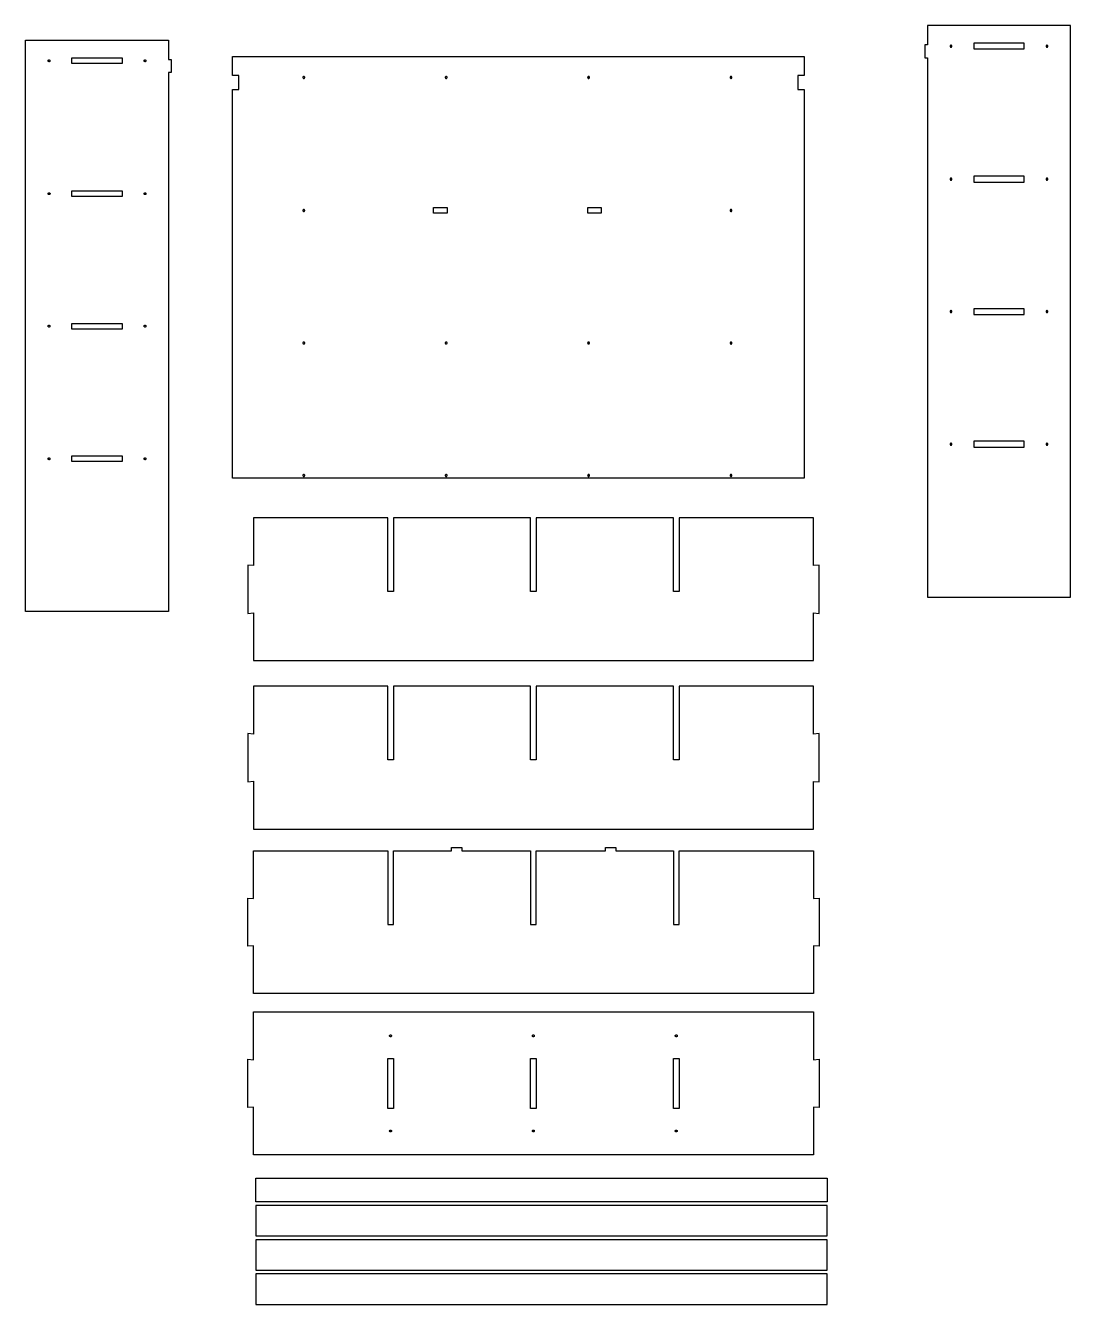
# Model space of a CAD drawing. Extents: x -164 to 4027, y 2114 to 6651.
# Drawn here: x 843 to 3073, y 2114 to 4844 of the extents above; entities that cross this region are included whole.
import ezdxf

# ---------------------------------------------------------------- set-up
doc = ezdxf.new("R2010")
doc.units = 0
doc.layers.add('Default Layer', color=1, linetype='CONTINUOUS')

msp = doc.modelspace()

# ---------------------------------------------------------------- linework, layer by layer
at = {"layer": 'Default Layer'}
for points in [[(2768.3, 4774.8), (2768.3, 3623.8), (3073.3, 3623.8), (3073.3, 4843.8), (2768.3, 4843.8), (2768.3, 4802.8), (2762.3, 4802.8), (2762.3, 4774.8), (2768.3, 4774.8)], [(1147.5, 4743.7), (1147.5, 3592.7), (842.5, 3592.7), (842.5, 4812.7), (1147.5, 4812.7), (1147.5, 4771.7), (1153.5, 4771.7), (1153.5, 4743.7), (1147.5, 4743.7)], [(2974.4, 4793.8), (2974.4, 4806.1), (2867.4, 4806.1), (2867.4, 4793.8), (2974.4, 4793.8)], [(2504.5, 4707.3), (2504.5, 3877.4), (1284.5, 3877.4), (1284.5, 4707.4), (1297.5, 4707.4), (1297.5, 4737.4), (1284.5, 4737.4), (1284.5, 4777.4), (2504.5, 4777.4), (2504.5, 4737.3), (2491.6, 4737.3), (2491.6, 4707.3), (2504.5, 4707.3)], [(2820.3, 4799.7), (2820.3, 4799.9), (2820.2, 4800.1), (2820.2, 4800.3), (2820.1, 4800.5), (2820, 4800.7), (2819.9, 4800.8), (2819.8, 4801), (2819.7, 4801.1), (2819.5, 4801.2), (2819.4, 4801.4), (2819.2, 4801.5), (2819.1, 4801.5), (2818.9, 4801.6), (2818.7, 4801.7), (2818.5, 4801.7), (2818.3, 4801.7), (2818.1, 4801.7), (2817.9, 4801.7), (2817.7, 4801.6), (2817.5, 4801.5), (2817.3, 4801.5), (2817.2, 4801.4), (2817, 4801.2), (2816.9, 4801.1), (2816.7, 4801), (2816.6, 4800.8), (2816.5, 4800.7), (2816.4, 4800.5), (2816.4, 4800.3), (2816.3, 4800.1), (2816.3, 4799.9), (2816.3, 4799.7), (2816.3, 4799.5), (2816.3, 4799.3), (2816.4, 4799.1), (2816.4, 4798.9), (2816.5, 4798.8), (2816.6, 4798.6), (2816.7, 4798.4), (2816.9, 4798.3), (2817, 4798.2), (2817.2, 4798), (2817.3, 4797.9), (2817.5, 4797.9), (2817.7, 4797.8), (2817.9, 4797.7), (2818.1, 4797.7), (2818.3, 4797.7), (2818.5, 4797.7), (2818.7, 4797.7), (2818.9, 4797.8), (2819.1, 4797.9), (2819.2, 4797.9), (2819.4, 4798), (2819.5, 4798.2), (2819.7, 4798.3), (2819.8, 4798.4), (2819.9, 4798.6), (2820, 4798.8), (2820.1, 4798.9), (2820.2, 4799.1), (2820.2, 4799.3), (2820.3, 4799.5), (2820.3, 4799.7)], [(3025.2, 4799.7), (3025.1, 4799.9), (3025.1, 4800.1), (3025.1, 4800.3), (3025, 4800.5), (3024.9, 4800.7), (3024.8, 4800.8), (3024.7, 4801), (3024.6, 4801.1), (3024.4, 4801.2), (3024.3, 4801.4), (3024.1, 4801.5), (3023.9, 4801.5), (3023.8, 4801.6), (3023.6, 4801.7), (3023.4, 4801.7), (3023.2, 4801.7), (3023, 4801.7), (3022.8, 4801.7), (3022.6, 4801.6), (3022.4, 4801.5), (3022.2, 4801.5), (3022, 4801.4), (3021.9, 4801.2), (3021.7, 4801.1), (3021.6, 4801), (3021.5, 4800.8), (3021.4, 4800.7), (3021.3, 4800.5), (3021.2, 4800.3), (3021.2, 4800.1), (3021.2, 4799.9), (3021.2, 4799.7), (3021.2, 4799.5), (3021.2, 4799.3), (3021.2, 4799.1), (3021.3, 4798.9), (3021.4, 4798.8), (3021.5, 4798.6), (3021.6, 4798.4), (3021.7, 4798.3), (3021.9, 4798.2), (3022, 4798), (3022.2, 4797.9), (3022.4, 4797.9), (3022.6, 4797.8), (3022.8, 4797.7), (3023, 4797.7), (3023.2, 4797.7), (3023.4, 4797.7), (3023.6, 4797.7), (3023.8, 4797.8), (3023.9, 4797.9), (3024.1, 4797.9), (3024.3, 4798), (3024.4, 4798.2), (3024.6, 4798.3), (3024.7, 4798.4), (3024.8, 4798.6), (3024.9, 4798.8), (3025, 4798.9), (3025.1, 4799.1), (3025.1, 4799.3), (3025.1, 4799.5), (3025.2, 4799.7)], [(890.7, 4768.6), (890.7, 4768.8), (890.7, 4769), (890.8, 4769.2), (890.8, 4769.4), (890.9, 4769.6), (891, 4769.8), (891.1, 4769.9), (891.2, 4770.1), (891.4, 4770.2), (891.5, 4770.3), (891.7, 4770.4), (891.9, 4770.5), (892.1, 4770.6), (892.3, 4770.6), (892.5, 4770.6), (892.7, 4770.6), (892.9, 4770.6), (893.1, 4770.6), (893.3, 4770.6), (893.4, 4770.5), (893.6, 4770.4), (893.8, 4770.3), (893.9, 4770.2), (894.1, 4770.1), (894.2, 4769.9), (894.3, 4769.8), (894.4, 4769.6), (894.5, 4769.4), (894.6, 4769.2), (894.6, 4769), (894.7, 4768.8), (894.7, 4768.6), (894.7, 4768.4), (894.6, 4768.2), (894.6, 4768), (894.5, 4767.9), (894.4, 4767.7), (894.3, 4767.5), (894.2, 4767.4), (894.1, 4767.2), (893.9, 4767.1), (893.8, 4767), (893.6, 4766.9), (893.4, 4766.8), (893.3, 4766.7), (893.1, 4766.7), (892.9, 4766.7), (892.7, 4766.6), (892.5, 4766.7), (892.3, 4766.7), (892.1, 4766.7), (891.9, 4766.8), (891.7, 4766.9), (891.5, 4767), (891.4, 4767.1), (891.2, 4767.2), (891.1, 4767.4), (891, 4767.5), (890.9, 4767.7), (890.8, 4767.9), (890.8, 4768), (890.7, 4768.2), (890.7, 4768.4), (890.7, 4768.6)], [(941.4, 4762.7), (941.4, 4775), (1048.4, 4775), (1048.4, 4762.7), (941.4, 4762.7)], [(1095.5, 4768.6), (1095.6, 4768.8), (1095.6, 4769), (1095.6, 4769.2), (1095.7, 4769.4), (1095.8, 4769.6), (1095.9, 4769.8), (1096, 4769.9), (1096.1, 4770.1), (1096.3, 4770.2), (1096.4, 4770.3), (1096.6, 4770.4), (1096.8, 4770.5), (1097, 4770.6), (1097.1, 4770.6), (1097.3, 4770.6), (1097.5, 4770.6), (1097.8, 4770.6), (1098, 4770.6), (1098.1, 4770.6), (1098.3, 4770.5), (1098.5, 4770.4), (1098.7, 4770.3), (1098.8, 4770.2), (1099, 4770.1), (1099.1, 4769.9), (1099.2, 4769.8), (1099.3, 4769.6), (1099.4, 4769.4), (1099.5, 4769.2), (1099.5, 4769), (1099.5, 4768.8), (1099.5, 4768.6), (1099.5, 4768.4), (1099.5, 4768.2), (1099.5, 4768), (1099.4, 4767.9), (1099.3, 4767.7), (1099.2, 4767.5), (1099.1, 4767.4), (1099, 4767.2), (1098.8, 4767.1), (1098.7, 4767), (1098.5, 4766.9), (1098.3, 4766.8), (1098.1, 4766.7), (1098, 4766.7), (1097.8, 4766.7), (1097.5, 4766.6), (1097.3, 4766.7), (1097.1, 4766.7), (1097, 4766.7), (1096.8, 4766.8), (1096.6, 4766.9), (1096.4, 4767), (1096.3, 4767.1), (1096.1, 4767.2), (1096, 4767.4), (1095.9, 4767.5), (1095.8, 4767.7), (1095.7, 4767.9), (1095.6, 4768), (1095.6, 4768.2), (1095.6, 4768.4), (1095.5, 4768.6)], [(1434.5, 4733.1), (1434.5, 4732.9), (1434.6, 4732.7), (1434.6, 4732.5), (1434.7, 4732.3), (1434.8, 4732.1), (1434.9, 4731.9), (1435, 4731.8), (1435.1, 4731.6), (1435.3, 4731.5), (1435.4, 4731.4), (1435.6, 4731.3), (1435.8, 4731.2), (1435.9, 4731.1), (1436.1, 4731.1), (1436.3, 4731.1), (1436.5, 4731.1), (1436.7, 4731.1), (1436.9, 4731.1), (1437.1, 4731.1), (1437.3, 4731.2), (1437.5, 4731.3), (1437.6, 4731.4), (1437.8, 4731.5), (1437.9, 4731.6), (1438.1, 4731.8), (1438.2, 4731.9), (1438.3, 4732.1), (1438.4, 4732.3), (1438.4, 4732.5), (1438.5, 4732.7), (1438.5, 4732.9), (1438.5, 4733.1), (1438.5, 4733.3), (1438.5, 4733.5), (1438.4, 4733.7), (1438.4, 4733.8), (1438.3, 4734), (1438.2, 4734.2), (1438.1, 4734.3), (1437.9, 4734.5), (1437.8, 4734.6), (1437.6, 4734.7), (1437.5, 4734.8), (1437.3, 4734.9), (1437.1, 4735), (1436.9, 4735), (1436.7, 4735), (1436.5, 4735.1), (1436.3, 4735), (1436.1, 4735), (1435.9, 4735), (1435.8, 4734.9), (1435.6, 4734.8), (1435.4, 4734.7), (1435.3, 4734.6), (1435.1, 4734.5), (1435, 4734.3), (1434.9, 4734.2), (1434.8, 4734), (1434.7, 4733.8), (1434.6, 4733.7), (1434.6, 4733.5), (1434.5, 4733.3), (1434.5, 4733.1)], [(1738.5, 4733.1), (1738.5, 4732.9), (1738.6, 4732.7), (1738.6, 4732.5), (1738.7, 4732.3), (1738.8, 4732.1), (1738.9, 4731.9), (1739, 4731.8), (1739.1, 4731.6), (1739.3, 4731.5), (1739.4, 4731.4), (1739.6, 4731.3), (1739.8, 4731.2), (1739.9, 4731.1), (1740.1, 4731.1), (1740.3, 4731.1), (1740.5, 4731.1), (1740.7, 4731.1), (1740.9, 4731.1), (1741.1, 4731.1), (1741.3, 4731.2), (1741.5, 4731.3), (1741.6, 4731.4), (1741.8, 4731.5), (1741.9, 4731.6), (1742.1, 4731.8), (1742.2, 4731.9), (1742.3, 4732.1), (1742.4, 4732.3), (1742.4, 4732.5), (1742.5, 4732.7), (1742.5, 4732.9), (1742.5, 4733.1), (1742.5, 4733.3), (1742.5, 4733.5), (1742.4, 4733.7), (1742.4, 4733.8), (1742.3, 4734), (1742.2, 4734.2), (1742.1, 4734.3), (1741.9, 4734.5), (1741.8, 4734.6), (1741.6, 4734.7), (1741.5, 4734.8), (1741.3, 4734.9), (1741.1, 4735), (1740.9, 4735), (1740.7, 4735), (1740.5, 4735.1), (1740.3, 4735), (1740.1, 4735), (1739.9, 4735), (1739.8, 4734.9), (1739.6, 4734.8), (1739.4, 4734.7), (1739.3, 4734.6), (1739.1, 4734.5), (1739, 4734.3), (1738.9, 4734.2), (1738.8, 4734), (1738.7, 4733.8), (1738.6, 4733.7), (1738.6, 4733.5), (1738.5, 4733.3), (1738.5, 4733.1)], [(2042.5, 4733.1), (2042.5, 4732.9), (2042.6, 4732.7), (2042.6, 4732.5), (2042.7, 4732.3), (2042.8, 4732.1), (2042.9, 4731.9), (2043, 4731.8), (2043.1, 4731.6), (2043.3, 4731.5), (2043.4, 4731.4), (2043.6, 4731.3), (2043.8, 4731.2), (2043.9, 4731.1), (2044.1, 4731.1), (2044.3, 4731.1), (2044.5, 4731.1), (2044.7, 4731.1), (2044.9, 4731.1), (2045.1, 4731.1), (2045.3, 4731.2), (2045.5, 4731.3), (2045.6, 4731.4), (2045.8, 4731.5), (2045.9, 4731.6), (2046.1, 4731.8), (2046.2, 4731.9), (2046.3, 4732.1), (2046.4, 4732.3), (2046.4, 4732.5), (2046.5, 4732.7), (2046.5, 4732.9), (2046.5, 4733.1), (2046.5, 4733.3), (2046.5, 4733.5), (2046.4, 4733.7), (2046.4, 4733.8), (2046.3, 4734), (2046.2, 4734.2), (2046.1, 4734.3), (2045.9, 4734.5), (2045.8, 4734.6), (2045.6, 4734.7), (2045.5, 4734.8), (2045.3, 4734.9), (2045.1, 4735), (2044.9, 4735), (2044.7, 4735), (2044.5, 4735.1), (2044.3, 4735), (2044.1, 4735), (2043.9, 4735), (2043.8, 4734.9), (2043.6, 4734.8), (2043.4, 4734.7), (2043.3, 4734.6), (2043.1, 4734.5), (2043, 4734.3), (2042.9, 4734.2), (2042.8, 4734), (2042.7, 4733.8), (2042.6, 4733.7), (2042.6, 4733.5), (2042.5, 4733.3), (2042.5, 4733.1)], [(2346.7, 4733.1), (2346.8, 4732.9), (2346.8, 4732.7), (2346.8, 4732.5), (2346.9, 4732.3), (2347, 4732.1), (2347.1, 4731.9), (2347.2, 4731.8), (2347.3, 4731.6), (2347.5, 4731.5), (2347.6, 4731.4), (2347.8, 4731.3), (2348, 4731.2), (2348.2, 4731.1), (2348.3, 4731.1), (2348.5, 4731.1), (2348.7, 4731.1), (2349, 4731.1), (2349.2, 4731.1), (2349.3, 4731.1), (2349.5, 4731.2), (2349.7, 4731.3), (2349.9, 4731.4), (2350, 4731.5), (2350.2, 4731.6), (2350.3, 4731.8), (2350.4, 4731.9), (2350.5, 4732.1), (2350.6, 4732.3), (2350.7, 4732.5), (2350.7, 4732.7), (2350.7, 4732.9), (2350.7, 4733.1), (2350.7, 4733.3), (2350.7, 4733.5), (2350.7, 4733.7), (2350.6, 4733.8), (2350.5, 4734), (2350.4, 4734.2), (2350.3, 4734.3), (2350.2, 4734.5), (2350, 4734.6), (2349.9, 4734.7), (2349.7, 4734.8), (2349.5, 4734.9), (2349.3, 4735), (2349.2, 4735), (2349, 4735), (2348.7, 4735.1), (2348.5, 4735), (2348.3, 4735), (2348.2, 4735), (2348, 4734.9), (2347.8, 4734.8), (2347.6, 4734.7), (2347.5, 4734.6), (2347.3, 4734.5), (2347.2, 4734.3), (2347.1, 4734.2), (2347, 4734), (2346.9, 4733.8), (2346.8, 4733.7), (2346.8, 4733.5), (2346.8, 4733.3), (2346.7, 4733.1)], [(2820.3, 4515.9), (2820.3, 4516.1), (2820.2, 4516.3), (2820.2, 4516.5), (2820.1, 4516.7), (2820, 4516.9), (2819.9, 4517), (2819.8, 4517.2), (2819.7, 4517.3), (2819.5, 4517.5), (2819.4, 4517.6), (2819.2, 4517.7), (2819.1, 4517.8), (2818.9, 4517.8), (2818.7, 4517.9), (2818.5, 4517.9), (2818.3, 4517.9), (2818.1, 4517.9), (2817.9, 4517.9), (2817.7, 4517.8), (2817.5, 4517.8), (2817.3, 4517.7), (2817.2, 4517.6), (2817, 4517.5), (2816.9, 4517.3), (2816.7, 4517.2), (2816.6, 4517), (2816.5, 4516.9), (2816.4, 4516.7), (2816.4, 4516.5), (2816.3, 4516.3), (2816.3, 4516.1), (2816.3, 4515.9), (2816.3, 4515.7), (2816.3, 4515.5), (2816.4, 4515.3), (2816.4, 4515.1), (2816.5, 4515), (2816.6, 4514.8), (2816.7, 4514.6), (2816.9, 4514.5), (2817, 4514.4), (2817.2, 4514.3), (2817.3, 4514.2), (2817.5, 4514.1), (2817.7, 4514), (2817.9, 4514), (2818.1, 4513.9), (2818.3, 4513.9), (2818.5, 4513.9), (2818.7, 4514), (2818.9, 4514), (2819.1, 4514.1), (2819.2, 4514.2), (2819.4, 4514.3), (2819.5, 4514.4), (2819.7, 4514.5), (2819.8, 4514.6), (2819.9, 4514.8), (2820, 4515), (2820.1, 4515.1), (2820.2, 4515.3), (2820.2, 4515.5), (2820.3, 4515.7), (2820.3, 4515.9)], [(2974.4, 4509.8), (2974.4, 4522.1), (2867.4, 4522.1), (2867.4, 4509.8), (2974.4, 4509.8)], [(3025.2, 4515.9), (3025.1, 4516.1), (3025.1, 4516.3), (3025.1, 4516.5), (3025, 4516.7), (3024.9, 4516.9), (3024.8, 4517), (3024.7, 4517.2), (3024.6, 4517.3), (3024.4, 4517.5), (3024.3, 4517.6), (3024.1, 4517.7), (3023.9, 4517.8), (3023.8, 4517.8), (3023.6, 4517.9), (3023.4, 4517.9), (3023.2, 4517.9), (3023, 4517.9), (3022.8, 4517.9), (3022.6, 4517.8), (3022.4, 4517.8), (3022.2, 4517.7), (3022, 4517.6), (3021.9, 4517.5), (3021.7, 4517.3), (3021.6, 4517.2), (3021.5, 4517), (3021.4, 4516.9), (3021.3, 4516.7), (3021.2, 4516.5), (3021.2, 4516.3), (3021.2, 4516.1), (3021.2, 4515.9), (3021.2, 4515.7), (3021.2, 4515.5), (3021.2, 4515.3), (3021.3, 4515.1), (3021.4, 4515), (3021.5, 4514.8), (3021.6, 4514.6), (3021.7, 4514.5), (3021.9, 4514.4), (3022, 4514.3), (3022.2, 4514.2), (3022.4, 4514.1), (3022.6, 4514), (3022.8, 4514), (3023, 4513.9), (3023.2, 4513.9), (3023.4, 4513.9), (3023.6, 4514), (3023.8, 4514), (3023.9, 4514.1), (3024.1, 4514.2), (3024.3, 4514.3), (3024.4, 4514.4), (3024.6, 4514.5), (3024.7, 4514.6), (3024.8, 4514.8), (3024.9, 4515), (3025, 4515.1), (3025.1, 4515.3), (3025.1, 4515.5), (3025.1, 4515.7), (3025.2, 4515.9)], [(890.7, 4484.9), (890.7, 4485.1), (890.7, 4485.3), (890.8, 4485.5), (890.8, 4485.6), (890.9, 4485.8), (891, 4486), (891.1, 4486.1), (891.2, 4486.3), (891.4, 4486.4), (891.5, 4486.5), (891.7, 4486.6), (891.9, 4486.7), (892.1, 4486.8), (892.3, 4486.8), (892.5, 4486.9), (892.7, 4486.9), (892.9, 4486.9), (893.1, 4486.8), (893.3, 4486.8), (893.4, 4486.7), (893.6, 4486.6), (893.8, 4486.5), (893.9, 4486.4), (894.1, 4486.3), (894.2, 4486.1), (894.3, 4486), (894.4, 4485.8), (894.5, 4485.6), (894.6, 4485.5), (894.6, 4485.3), (894.7, 4485.1), (894.7, 4484.9), (894.7, 4484.7), (894.6, 4484.5), (894.6, 4484.3), (894.5, 4484.1), (894.4, 4483.9), (894.3, 4483.7), (894.2, 4483.6), (894.1, 4483.4), (893.9, 4483.3), (893.8, 4483.2), (893.6, 4483.1), (893.4, 4483), (893.3, 4483), (893.1, 4482.9), (892.9, 4482.9), (892.7, 4482.9), (892.5, 4482.9), (892.3, 4482.9), (892.1, 4483), (891.9, 4483), (891.7, 4483.1), (891.5, 4483.2), (891.4, 4483.3), (891.2, 4483.4), (891.1, 4483.6), (891, 4483.7), (890.9, 4483.9), (890.8, 4484.1), (890.8, 4484.3), (890.7, 4484.5), (890.7, 4484.7), (890.7, 4484.9)], [(941.4, 4478.7), (941.4, 4491), (1048.4, 4491), (1048.4, 4478.7), (941.4, 4478.7)], [(1095.5, 4484.9), (1095.6, 4485.1), (1095.6, 4485.3), (1095.6, 4485.5), (1095.7, 4485.6), (1095.8, 4485.8), (1095.9, 4486), (1096, 4486.1), (1096.1, 4486.3), (1096.3, 4486.4), (1096.4, 4486.5), (1096.6, 4486.6), (1096.8, 4486.7), (1097, 4486.8), (1097.1, 4486.8), (1097.3, 4486.9), (1097.5, 4486.9), (1097.8, 4486.9), (1098, 4486.8), (1098.1, 4486.8), (1098.3, 4486.7), (1098.5, 4486.6), (1098.7, 4486.5), (1098.8, 4486.4), (1099, 4486.3), (1099.1, 4486.1), (1099.2, 4486), (1099.3, 4485.8), (1099.4, 4485.6), (1099.5, 4485.5), (1099.5, 4485.3), (1099.5, 4485.1), (1099.5, 4484.9), (1099.5, 4484.7), (1099.5, 4484.5), (1099.5, 4484.3), (1099.4, 4484.1), (1099.3, 4483.9), (1099.2, 4483.7), (1099.1, 4483.6), (1099, 4483.4), (1098.8, 4483.3), (1098.7, 4483.2), (1098.5, 4483.1), (1098.3, 4483), (1098.1, 4483), (1098, 4482.9), (1097.8, 4482.9), (1097.5, 4482.9), (1097.3, 4482.9), (1097.1, 4482.9), (1097, 4483), (1096.8, 4483), (1096.6, 4483.1), (1096.4, 4483.2), (1096.3, 4483.3), (1096.1, 4483.4), (1096, 4483.6), (1095.9, 4483.7), (1095.8, 4483.9), (1095.7, 4484.1), (1095.6, 4484.3), (1095.6, 4484.5), (1095.6, 4484.7), (1095.5, 4484.9)], [(1434.5, 4449.1), (1434.5, 4448.9), (1434.6, 4448.7), (1434.6, 4448.5), (1434.7, 4448.3), (1434.8, 4448.1), (1434.9, 4447.9), (1435, 4447.8), (1435.1, 4447.6), (1435.3, 4447.5), (1435.4, 4447.4), (1435.6, 4447.3), (1435.8, 4447.2), (1435.9, 4447.2), (1436.1, 4447.1), (1436.3, 4447.1), (1436.5, 4447.1), (1436.7, 4447.1), (1436.9, 4447.1), (1437.1, 4447.2), (1437.3, 4447.2), (1437.5, 4447.3), (1437.6, 4447.4), (1437.8, 4447.5), (1437.9, 4447.6), (1438.1, 4447.8), (1438.2, 4447.9), (1438.3, 4448.1), (1438.4, 4448.3), (1438.4, 4448.5), (1438.5, 4448.7), (1438.5, 4448.9), (1438.5, 4449.1), (1438.5, 4449.3), (1438.5, 4449.5), (1438.4, 4449.7), (1438.4, 4449.8), (1438.3, 4450), (1438.2, 4450.2), (1438.1, 4450.3), (1437.9, 4450.5), (1437.8, 4450.6), (1437.6, 4450.7), (1437.5, 4450.8), (1437.3, 4450.9), (1437.1, 4451), (1436.9, 4451), (1436.7, 4451.1), (1436.5, 4451.1), (1436.3, 4451.1), (1436.1, 4451), (1435.9, 4451), (1435.8, 4450.9), (1435.6, 4450.8), (1435.4, 4450.7), (1435.3, 4450.6), (1435.1, 4450.5), (1435, 4450.3), (1434.9, 4450.2), (1434.8, 4450), (1434.7, 4449.8), (1434.6, 4449.7), (1434.6, 4449.5), (1434.5, 4449.3), (1434.5, 4449.1)], [(1713.6, 4443.4), (1713.6, 4455.7), (1742.7, 4455.7), (1742.7, 4443.4), (1713.6, 4443.4)], [(2042.6, 4443.4), (2042.6, 4455.7), (2071.6, 4455.7), (2071.6, 4443.4), (2042.6, 4443.4)], [(2346.7, 4449.1), (2346.8, 4448.9), (2346.8, 4448.7), (2346.8, 4448.5), (2346.9, 4448.3), (2347, 4448.1), (2347.1, 4447.9), (2347.2, 4447.8), (2347.3, 4447.6), (2347.5, 4447.5), (2347.6, 4447.4), (2347.8, 4447.3), (2348, 4447.2), (2348.2, 4447.2), (2348.3, 4447.1), (2348.5, 4447.1), (2348.7, 4447.1), (2349, 4447.1), (2349.2, 4447.1), (2349.3, 4447.2), (2349.5, 4447.2), (2349.7, 4447.3), (2349.9, 4447.4), (2350, 4447.5), (2350.2, 4447.6), (2350.3, 4447.8), (2350.4, 4447.9), (2350.5, 4448.1), (2350.6, 4448.3), (2350.7, 4448.5), (2350.7, 4448.7), (2350.7, 4448.9), (2350.7, 4449.1), (2350.7, 4449.3), (2350.7, 4449.5), (2350.7, 4449.7), (2350.6, 4449.8), (2350.5, 4450), (2350.4, 4450.2), (2350.3, 4450.3), (2350.2, 4450.5), (2350, 4450.6), (2349.9, 4450.7), (2349.7, 4450.8), (2349.5, 4450.9), (2349.3, 4451), (2349.2, 4451), (2349, 4451.1), (2348.7, 4451.1), (2348.5, 4451.1), (2348.3, 4451), (2348.2, 4451), (2348, 4450.9), (2347.8, 4450.8), (2347.6, 4450.7), (2347.5, 4450.6), (2347.3, 4450.5), (2347.2, 4450.3), (2347.1, 4450.2), (2347, 4450), (2346.9, 4449.8), (2346.8, 4449.7), (2346.8, 4449.5), (2346.8, 4449.3), (2346.7, 4449.1)], [(2820.3, 4233.2), (2820.3, 4233.4), (2820.2, 4233.6), (2820.2, 4233.8), (2820.1, 4234), (2820, 4234.2), (2819.9, 4234.4), (2819.8, 4234.5), (2819.7, 4234.7), (2819.5, 4234.8), (2819.4, 4234.9), (2819.2, 4235), (2819.1, 4235.1), (2818.9, 4235.1), (2818.7, 4235.2), (2818.5, 4235.2), (2818.3, 4235.2), (2818.1, 4235.2), (2817.9, 4235.2), (2817.7, 4235.1), (2817.5, 4235.1), (2817.3, 4235), (2817.2, 4234.9), (2817, 4234.8), (2816.9, 4234.7), (2816.7, 4234.5), (2816.6, 4234.4), (2816.5, 4234.2), (2816.4, 4234), (2816.4, 4233.8), (2816.3, 4233.6), (2816.3, 4233.4), (2816.3, 4233.2), (2816.3, 4233), (2816.3, 4232.8), (2816.4, 4232.6), (2816.4, 4232.5), (2816.5, 4232.3), (2816.6, 4232.1), (2816.7, 4232), (2816.9, 4231.8), (2817, 4231.7), (2817.2, 4231.6), (2817.3, 4231.5), (2817.5, 4231.4), (2817.7, 4231.3), (2817.9, 4231.3), (2818.1, 4231.2), (2818.3, 4231.2), (2818.5, 4231.2), (2818.7, 4231.3), (2818.9, 4231.3), (2819.1, 4231.4), (2819.2, 4231.5), (2819.4, 4231.6), (2819.5, 4231.7), (2819.7, 4231.8), (2819.8, 4232), (2819.9, 4232.1), (2820, 4232.3), (2820.1, 4232.5), (2820.2, 4232.6), (2820.2, 4232.8), (2820.3, 4233), (2820.3, 4233.2)], [(2974.4, 4226.8), (2974.4, 4239.1), (2867.4, 4239.1), (2867.4, 4226.8), (2974.4, 4226.8)], [(3025.2, 4233.2), (3025.1, 4233.4), (3025.1, 4233.6), (3025.1, 4233.8), (3025, 4234), (3024.9, 4234.2), (3024.8, 4234.4), (3024.7, 4234.5), (3024.6, 4234.7), (3024.4, 4234.8), (3024.3, 4234.9), (3024.1, 4235), (3023.9, 4235.1), (3023.8, 4235.1), (3023.6, 4235.2), (3023.4, 4235.2), (3023.2, 4235.2), (3023, 4235.2), (3022.8, 4235.2), (3022.6, 4235.1), (3022.4, 4235.1), (3022.2, 4235), (3022, 4234.9), (3021.9, 4234.8), (3021.7, 4234.7), (3021.6, 4234.5), (3021.5, 4234.4), (3021.4, 4234.2), (3021.3, 4234), (3021.2, 4233.8), (3021.2, 4233.6), (3021.2, 4233.4), (3021.2, 4233.2), (3021.2, 4233), (3021.2, 4232.8), (3021.2, 4232.6), (3021.3, 4232.5), (3021.4, 4232.3), (3021.5, 4232.1), (3021.6, 4232), (3021.7, 4231.8), (3021.9, 4231.7), (3022, 4231.6), (3022.2, 4231.5), (3022.4, 4231.4), (3022.6, 4231.3), (3022.8, 4231.3), (3023, 4231.2), (3023.2, 4231.2), (3023.4, 4231.2), (3023.6, 4231.3), (3023.8, 4231.3), (3023.9, 4231.4), (3024.1, 4231.5), (3024.3, 4231.6), (3024.4, 4231.7), (3024.6, 4231.8), (3024.7, 4232), (3024.8, 4232.1), (3024.9, 4232.3), (3025, 4232.5), (3025.1, 4232.6), (3025.1, 4232.8), (3025.1, 4233), (3025.2, 4233.2)], [(890.7, 4202.2), (890.7, 4202.4), (890.7, 4202.6), (890.8, 4202.8), (890.8, 4203), (890.9, 4203.1), (891, 4203.3), (891.1, 4203.4), (891.2, 4203.6), (891.4, 4203.7), (891.5, 4203.8), (891.7, 4203.9), (891.9, 4204), (892.1, 4204.1), (892.3, 4204.1), (892.5, 4204.2), (892.7, 4204.2), (892.9, 4204.2), (893.1, 4204.1), (893.3, 4204.1), (893.4, 4204), (893.6, 4203.9), (893.8, 4203.8), (893.9, 4203.7), (894.1, 4203.6), (894.2, 4203.4), (894.3, 4203.3), (894.4, 4203.1), (894.5, 4203), (894.6, 4202.8), (894.6, 4202.6), (894.7, 4202.4), (894.7, 4202.2), (894.7, 4202), (894.6, 4201.8), (894.6, 4201.6), (894.5, 4201.4), (894.4, 4201.2), (894.3, 4201.1), (894.2, 4200.9), (894.1, 4200.8), (893.9, 4200.6), (893.8, 4200.5), (893.6, 4200.4), (893.4, 4200.3), (893.3, 4200.3), (893.1, 4200.2), (892.9, 4200.2), (892.7, 4200.2), (892.5, 4200.2), (892.3, 4200.2), (892.1, 4200.3), (891.9, 4200.3), (891.7, 4200.4), (891.5, 4200.5), (891.4, 4200.6), (891.2, 4200.8), (891.1, 4200.9), (891, 4201.1), (890.9, 4201.2), (890.8, 4201.4), (890.8, 4201.6), (890.7, 4201.8), (890.7, 4202), (890.7, 4202.2)], [(941.4, 4195.7), (941.4, 4208), (1048.4, 4208), (1048.4, 4195.7), (941.4, 4195.7)], [(1095.5, 4202.2), (1095.6, 4202.4), (1095.6, 4202.6), (1095.6, 4202.8), (1095.7, 4203), (1095.8, 4203.1), (1095.9, 4203.3), (1096, 4203.4), (1096.1, 4203.6), (1096.3, 4203.7), (1096.4, 4203.8), (1096.6, 4203.9), (1096.8, 4204), (1097, 4204.1), (1097.1, 4204.1), (1097.3, 4204.2), (1097.5, 4204.2), (1097.8, 4204.2), (1098, 4204.1), (1098.1, 4204.1), (1098.3, 4204), (1098.5, 4203.9), (1098.7, 4203.8), (1098.8, 4203.7), (1099, 4203.6), (1099.1, 4203.4), (1099.2, 4203.3), (1099.3, 4203.1), (1099.4, 4203), (1099.5, 4202.8), (1099.5, 4202.6), (1099.5, 4202.4), (1099.5, 4202.2), (1099.5, 4202), (1099.5, 4201.8), (1099.5, 4201.6), (1099.4, 4201.4), (1099.3, 4201.2), (1099.2, 4201.1), (1099.1, 4200.9), (1099, 4200.8), (1098.8, 4200.6), (1098.7, 4200.5), (1098.5, 4200.4), (1098.3, 4200.3), (1098.1, 4200.3), (1098, 4200.2), (1097.8, 4200.2), (1097.5, 4200.2), (1097.3, 4200.2), (1097.1, 4200.2), (1097, 4200.3), (1096.8, 4200.3), (1096.6, 4200.4), (1096.4, 4200.5), (1096.3, 4200.6), (1096.1, 4200.8), (1096, 4200.9), (1095.9, 4201.1), (1095.8, 4201.2), (1095.7, 4201.4), (1095.6, 4201.6), (1095.6, 4201.8), (1095.6, 4202), (1095.5, 4202.2)], [(1434.5, 4166), (1434.5, 4165.8), (1434.6, 4165.6), (1434.6, 4165.4), (1434.7, 4165.3), (1434.8, 4165.1), (1434.9, 4164.9), (1435, 4164.8), (1435.1, 4164.6), (1435.3, 4164.5), (1435.4, 4164.4), (1435.6, 4164.3), (1435.8, 4164.2), (1435.9, 4164.1), (1436.1, 4164.1), (1436.3, 4164), (1436.5, 4164), (1436.7, 4164), (1436.9, 4164.1), (1437.1, 4164.1), (1437.3, 4164.2), (1437.5, 4164.3), (1437.6, 4164.4), (1437.8, 4164.5), (1437.9, 4164.6), (1438.1, 4164.8), (1438.2, 4164.9), (1438.3, 4165.1), (1438.4, 4165.3), (1438.4, 4165.4), (1438.5, 4165.6), (1438.5, 4165.8), (1438.5, 4166), (1438.5, 4166.2), (1438.5, 4166.4), (1438.4, 4166.6), (1438.4, 4166.8), (1438.3, 4167), (1438.2, 4167.2), (1438.1, 4167.3), (1437.9, 4167.5), (1437.8, 4167.6), (1437.6, 4167.7), (1437.5, 4167.8), (1437.3, 4167.9), (1437.1, 4167.9), (1436.9, 4168), (1436.7, 4168), (1436.5, 4168), (1436.3, 4168), (1436.1, 4168), (1435.9, 4167.9), (1435.8, 4167.9), (1435.6, 4167.8), (1435.4, 4167.7), (1435.3, 4167.6), (1435.1, 4167.5), (1435, 4167.3), (1434.9, 4167.2), (1434.8, 4167), (1434.7, 4166.8), (1434.6, 4166.6), (1434.6, 4166.4), (1434.5, 4166.2), (1434.5, 4166)], [(1738.5, 4166), (1738.5, 4165.8), (1738.6, 4165.6), (1738.6, 4165.4), (1738.7, 4165.3), (1738.8, 4165.1), (1738.9, 4164.9), (1739, 4164.8), (1739.1, 4164.6), (1739.3, 4164.5), (1739.4, 4164.4), (1739.6, 4164.3), (1739.8, 4164.2), (1739.9, 4164.1), (1740.1, 4164.1), (1740.3, 4164), (1740.5, 4164), (1740.7, 4164), (1740.9, 4164.1), (1741.1, 4164.1), (1741.3, 4164.2), (1741.5, 4164.3), (1741.6, 4164.4), (1741.8, 4164.5), (1741.9, 4164.6), (1742.1, 4164.8), (1742.2, 4164.9), (1742.3, 4165.1), (1742.4, 4165.3), (1742.4, 4165.4), (1742.5, 4165.6), (1742.5, 4165.8), (1742.5, 4166), (1742.5, 4166.2), (1742.5, 4166.4), (1742.4, 4166.6), (1742.4, 4166.8), (1742.3, 4167), (1742.2, 4167.2), (1742.1, 4167.3), (1741.9, 4167.5), (1741.8, 4167.6), (1741.6, 4167.7), (1741.5, 4167.8), (1741.3, 4167.9), (1741.1, 4167.9), (1740.9, 4168), (1740.7, 4168), (1740.5, 4168), (1740.3, 4168), (1740.1, 4168), (1739.9, 4167.9), (1739.8, 4167.9), (1739.6, 4167.8), (1739.4, 4167.7), (1739.3, 4167.6), (1739.1, 4167.5), (1739, 4167.3), (1738.9, 4167.2), (1738.8, 4167), (1738.7, 4166.8), (1738.6, 4166.6), (1738.6, 4166.4), (1738.5, 4166.2), (1738.5, 4166)], [(2042.5, 4166), (2042.5, 4165.8), (2042.6, 4165.6), (2042.6, 4165.4), (2042.7, 4165.3), (2042.8, 4165.1), (2042.9, 4164.9), (2043, 4164.8), (2043.1, 4164.6), (2043.3, 4164.5), (2043.4, 4164.4), (2043.6, 4164.3), (2043.8, 4164.2), (2043.9, 4164.1), (2044.1, 4164.1), (2044.3, 4164), (2044.5, 4164), (2044.7, 4164), (2044.9, 4164.1), (2045.1, 4164.1), (2045.3, 4164.2), (2045.5, 4164.3), (2045.6, 4164.4), (2045.8, 4164.5), (2045.9, 4164.6), (2046.1, 4164.8), (2046.2, 4164.9), (2046.3, 4165.1), (2046.4, 4165.3), (2046.4, 4165.4), (2046.5, 4165.6), (2046.5, 4165.8), (2046.5, 4166), (2046.5, 4166.2), (2046.5, 4166.4), (2046.4, 4166.6), (2046.4, 4166.8), (2046.3, 4167), (2046.2, 4167.2), (2046.1, 4167.3), (2045.9, 4167.5), (2045.8, 4167.6), (2045.6, 4167.7), (2045.5, 4167.8), (2045.3, 4167.9), (2045.1, 4167.9), (2044.9, 4168), (2044.7, 4168), (2044.5, 4168), (2044.3, 4168), (2044.1, 4168), (2043.9, 4167.9), (2043.8, 4167.9), (2043.6, 4167.8), (2043.4, 4167.7), (2043.3, 4167.6), (2043.1, 4167.5), (2043, 4167.3), (2042.9, 4167.2), (2042.8, 4167), (2042.7, 4166.8), (2042.6, 4166.6), (2042.6, 4166.4), (2042.5, 4166.2), (2042.5, 4166)], [(2346.7, 4166), (2346.8, 4165.8), (2346.8, 4165.6), (2346.8, 4165.4), (2346.9, 4165.3), (2347, 4165.1), (2347.1, 4164.9), (2347.2, 4164.8), (2347.3, 4164.6), (2347.5, 4164.5), (2347.6, 4164.4), (2347.8, 4164.3), (2348, 4164.2), (2348.2, 4164.1), (2348.3, 4164.1), (2348.5, 4164), (2348.7, 4164), (2349, 4164), (2349.2, 4164.1), (2349.3, 4164.1), (2349.5, 4164.2), (2349.7, 4164.3), (2349.9, 4164.4), (2350, 4164.5), (2350.2, 4164.6), (2350.3, 4164.8), (2350.4, 4164.9), (2350.5, 4165.1), (2350.6, 4165.3), (2350.7, 4165.4), (2350.7, 4165.6), (2350.7, 4165.8), (2350.7, 4166), (2350.7, 4166.2), (2350.7, 4166.4), (2350.7, 4166.6), (2350.6, 4166.8), (2350.5, 4167), (2350.4, 4167.2), (2350.3, 4167.3), (2350.2, 4167.5), (2350, 4167.6), (2349.9, 4167.7), (2349.7, 4167.8), (2349.5, 4167.9), (2349.3, 4167.9), (2349.2, 4168), (2349, 4168), (2348.7, 4168), (2348.5, 4168), (2348.3, 4168), (2348.2, 4167.9), (2348, 4167.9), (2347.8, 4167.8), (2347.6, 4167.7), (2347.5, 4167.6), (2347.3, 4167.5), (2347.2, 4167.3), (2347.1, 4167.2), (2347, 4167), (2346.9, 4166.8), (2346.8, 4166.6), (2346.8, 4166.4), (2346.8, 4166.2), (2346.7, 4166)], [(2820.3, 3950.1), (2820.3, 3950.3), (2820.2, 3950.5), (2820.2, 3950.7), (2820.1, 3950.9), (2820, 3951), (2819.9, 3951.2), (2819.8, 3951.3), (2819.7, 3951.5), (2819.5, 3951.6), (2819.4, 3951.7), (2819.2, 3951.8), (2819.1, 3951.9), (2818.9, 3952), (2818.7, 3952), (2818.5, 3952.1), (2818.3, 3952.1), (2818.1, 3952.1), (2817.9, 3952), (2817.7, 3952), (2817.5, 3951.9), (2817.3, 3951.8), (2817.2, 3951.7), (2817, 3951.6), (2816.9, 3951.5), (2816.7, 3951.3), (2816.6, 3951.2), (2816.5, 3951), (2816.4, 3950.9), (2816.4, 3950.7), (2816.3, 3950.5), (2816.3, 3950.3), (2816.3, 3950.1), (2816.3, 3949.9), (2816.3, 3949.7), (2816.4, 3949.5), (2816.4, 3949.3), (2816.5, 3949.1), (2816.6, 3949), (2816.7, 3948.8), (2816.9, 3948.7), (2817, 3948.5), (2817.2, 3948.4), (2817.3, 3948.3), (2817.5, 3948.2), (2817.7, 3948.2), (2817.9, 3948.1), (2818.1, 3948.1), (2818.3, 3948.1), (2818.5, 3948.1), (2818.7, 3948.1), (2818.9, 3948.2), (2819.1, 3948.2), (2819.2, 3948.3), (2819.4, 3948.4), (2819.5, 3948.5), (2819.7, 3948.7), (2819.8, 3948.8), (2819.9, 3949), (2820, 3949.1), (2820.1, 3949.3), (2820.2, 3949.5), (2820.2, 3949.7), (2820.3, 3949.9), (2820.3, 3950.1)], [(2974.4, 3944.1), (2974.4, 3956.4), (2867.4, 3956.4), (2867.4, 3944.1), (2974.4, 3944.1)], [(3025.2, 3950.1), (3025.1, 3950.3), (3025.1, 3950.5), (3025.1, 3950.7), (3025, 3950.9), (3024.9, 3951), (3024.8, 3951.2), (3024.7, 3951.3), (3024.6, 3951.5), (3024.4, 3951.6), (3024.3, 3951.7), (3024.1, 3951.8), (3023.9, 3951.9), (3023.8, 3952), (3023.6, 3952), (3023.4, 3952.1), (3023.2, 3952.1), (3023, 3952.1), (3022.8, 3952), (3022.6, 3952), (3022.4, 3951.9), (3022.2, 3951.8), (3022, 3951.7), (3021.9, 3951.6), (3021.7, 3951.5), (3021.6, 3951.3), (3021.5, 3951.2), (3021.4, 3951), (3021.3, 3950.9), (3021.2, 3950.7), (3021.2, 3950.5), (3021.2, 3950.3), (3021.2, 3950.1), (3021.2, 3949.9), (3021.2, 3949.7), (3021.2, 3949.5), (3021.3, 3949.3), (3021.4, 3949.1), (3021.5, 3949), (3021.6, 3948.8), (3021.7, 3948.7), (3021.9, 3948.5), (3022, 3948.4), (3022.2, 3948.3), (3022.4, 3948.2), (3022.6, 3948.2), (3022.8, 3948.1), (3023, 3948.1), (3023.2, 3948.1), (3023.4, 3948.1), (3023.6, 3948.1), (3023.8, 3948.2), (3023.9, 3948.2), (3024.1, 3948.3), (3024.3, 3948.4), (3024.4, 3948.5), (3024.6, 3948.7), (3024.7, 3948.8), (3024.8, 3949), (3024.9, 3949.1), (3025, 3949.3), (3025.1, 3949.5), (3025.1, 3949.7), (3025.1, 3949.9), (3025.2, 3950.1)], [(890.7, 3919), (890.7, 3919.2), (890.7, 3919.4), (890.8, 3919.6), (890.8, 3919.8), (890.9, 3920), (891, 3920.1), (891.1, 3920.3), (891.2, 3920.4), (891.4, 3920.6), (891.5, 3920.7), (891.7, 3920.8), (891.9, 3920.9), (892.1, 3920.9), (892.3, 3921), (892.5, 3921), (892.7, 3921), (892.9, 3921), (893.1, 3921), (893.3, 3920.9), (893.4, 3920.9), (893.6, 3920.8), (893.8, 3920.7), (893.9, 3920.6), (894.1, 3920.4), (894.2, 3920.3), (894.3, 3920.1), (894.4, 3920), (894.5, 3919.8), (894.6, 3919.6), (894.6, 3919.4), (894.7, 3919.2), (894.7, 3919), (894.7, 3918.8), (894.6, 3918.6), (894.6, 3918.4), (894.5, 3918.2), (894.4, 3918.1), (894.3, 3917.9), (894.2, 3917.7), (894.1, 3917.6), (893.9, 3917.5), (893.8, 3917.4), (893.6, 3917.3), (893.4, 3917.2), (893.3, 3917.1), (893.1, 3917.1), (892.9, 3917), (892.7, 3917), (892.5, 3917), (892.3, 3917.1), (892.1, 3917.1), (891.9, 3917.2), (891.7, 3917.3), (891.5, 3917.4), (891.4, 3917.5), (891.2, 3917.6), (891.1, 3917.7), (891, 3917.9), (890.9, 3918.1), (890.8, 3918.2), (890.8, 3918.4), (890.7, 3918.6), (890.7, 3918.8), (890.7, 3919)], [(941.4, 3913), (941.4, 3925.3), (1048.4, 3925.3), (1048.4, 3913), (941.4, 3913)], [(1095.5, 3919), (1095.6, 3919.2), (1095.6, 3919.4), (1095.6, 3919.6), (1095.7, 3919.8), (1095.8, 3920), (1095.9, 3920.1), (1096, 3920.3), (1096.1, 3920.4), (1096.3, 3920.6), (1096.4, 3920.7), (1096.6, 3920.8), (1096.8, 3920.9), (1097, 3920.9), (1097.1, 3921), (1097.3, 3921), (1097.5, 3921), (1097.8, 3921), (1098, 3921), (1098.1, 3920.9), (1098.3, 3920.9), (1098.5, 3920.8), (1098.7, 3920.7), (1098.8, 3920.6), (1099, 3920.4), (1099.1, 3920.3), (1099.2, 3920.1), (1099.3, 3920), (1099.4, 3919.8), (1099.5, 3919.6), (1099.5, 3919.4), (1099.5, 3919.2), (1099.5, 3919), (1099.5, 3918.8), (1099.5, 3918.6), (1099.5, 3918.4), (1099.4, 3918.2), (1099.3, 3918.1), (1099.2, 3917.9), (1099.1, 3917.7), (1099, 3917.6), (1098.8, 3917.5), (1098.7, 3917.4), (1098.5, 3917.3), (1098.3, 3917.2), (1098.1, 3917.1), (1098, 3917.1), (1097.8, 3917), (1097.5, 3917), (1097.3, 3917), (1097.1, 3917.1), (1097, 3917.1), (1096.8, 3917.2), (1096.6, 3917.3), (1096.4, 3917.4), (1096.3, 3917.5), (1096.1, 3917.6), (1096, 3917.7), (1095.9, 3917.9), (1095.8, 3918.1), (1095.7, 3918.2), (1095.6, 3918.4), (1095.6, 3918.6), (1095.6, 3918.8), (1095.5, 3919)], [(1434.5, 3883.4), (1434.5, 3883.2), (1434.6, 3883), (1434.6, 3882.8), (1434.7, 3882.6), (1434.8, 3882.5), (1434.9, 3882.3), (1435, 3882.1), (1435.1, 3882), (1435.3, 3881.9), (1435.4, 3881.8), (1435.6, 3881.7), (1435.8, 3881.6), (1435.9, 3881.5), (1436.1, 3881.5), (1436.3, 3881.4), (1436.5, 3881.4), (1436.7, 3881.4), (1436.9, 3881.5), (1437.1, 3881.5), (1437.3, 3881.6), (1437.5, 3881.7), (1437.6, 3881.8), (1437.8, 3881.9), (1437.9, 3882), (1438.1, 3882.1), (1438.2, 3882.3), (1438.3, 3882.5), (1438.4, 3882.6), (1438.4, 3882.8), (1438.5, 3883), (1438.5, 3883.2), (1438.5, 3883.4), (1438.5, 3883.6), (1438.5, 3883.8), (1438.4, 3884), (1438.4, 3884.2), (1438.3, 3884.4), (1438.2, 3884.5), (1438.1, 3884.7), (1437.9, 3884.8), (1437.8, 3885), (1437.6, 3885.1), (1437.5, 3885.2), (1437.3, 3885.3), (1437.1, 3885.3), (1436.9, 3885.4), (1436.7, 3885.4), (1436.5, 3885.4), (1436.3, 3885.4), (1436.1, 3885.4), (1435.9, 3885.3), (1435.8, 3885.3), (1435.6, 3885.2), (1435.4, 3885.1), (1435.3, 3885), (1435.1, 3884.8), (1435, 3884.7), (1434.9, 3884.5), (1434.8, 3884.4), (1434.7, 3884.2), (1434.6, 3884), (1434.6, 3883.8), (1434.5, 3883.6), (1434.5, 3883.4)], [(1738.5, 3883.4), (1738.5, 3883.2), (1738.6, 3883), (1738.6, 3882.8), (1738.7, 3882.6), (1738.8, 3882.5), (1738.9, 3882.3), (1739, 3882.1), (1739.1, 3882), (1739.3, 3881.9), (1739.4, 3881.8), (1739.6, 3881.7), (1739.8, 3881.6), (1739.9, 3881.5), (1740.1, 3881.5), (1740.3, 3881.4), (1740.5, 3881.4), (1740.7, 3881.4), (1740.9, 3881.5), (1741.1, 3881.5), (1741.3, 3881.6), (1741.5, 3881.7), (1741.6, 3881.8), (1741.8, 3881.9), (1741.9, 3882), (1742.1, 3882.1), (1742.2, 3882.3), (1742.3, 3882.5), (1742.4, 3882.6), (1742.4, 3882.8), (1742.5, 3883), (1742.5, 3883.2), (1742.5, 3883.4), (1742.5, 3883.6), (1742.5, 3883.8), (1742.4, 3884), (1742.4, 3884.2), (1742.3, 3884.4), (1742.2, 3884.5), (1742.1, 3884.7), (1741.9, 3884.8), (1741.8, 3885), (1741.6, 3885.1), (1741.5, 3885.2), (1741.3, 3885.3), (1741.1, 3885.3), (1740.9, 3885.4), (1740.7, 3885.4), (1740.5, 3885.4), (1740.3, 3885.4), (1740.1, 3885.4), (1739.9, 3885.3), (1739.8, 3885.3), (1739.6, 3885.2), (1739.4, 3885.1), (1739.3, 3885), (1739.1, 3884.8), (1739, 3884.7), (1738.9, 3884.5), (1738.8, 3884.4), (1738.7, 3884.2), (1738.6, 3884), (1738.6, 3883.8), (1738.5, 3883.6), (1738.5, 3883.4)], [(2042.5, 3883.4), (2042.5, 3883.2), (2042.6, 3883), (2042.6, 3882.8), (2042.7, 3882.6), (2042.8, 3882.5), (2042.9, 3882.3), (2043, 3882.1), (2043.1, 3882), (2043.3, 3881.9), (2043.4, 3881.8), (2043.6, 3881.7), (2043.8, 3881.6), (2043.9, 3881.5), (2044.1, 3881.5), (2044.3, 3881.4), (2044.5, 3881.4), (2044.7, 3881.4), (2044.9, 3881.5), (2045.1, 3881.5), (2045.3, 3881.6), (2045.5, 3881.7), (2045.6, 3881.8), (2045.8, 3881.9), (2045.9, 3882), (2046.1, 3882.1), (2046.2, 3882.3), (2046.3, 3882.5), (2046.4, 3882.6), (2046.4, 3882.8), (2046.5, 3883), (2046.5, 3883.2), (2046.5, 3883.4), (2046.5, 3883.6), (2046.5, 3883.8), (2046.4, 3884), (2046.4, 3884.2), (2046.3, 3884.4), (2046.2, 3884.5), (2046.1, 3884.7), (2045.9, 3884.8), (2045.8, 3885), (2045.6, 3885.1), (2045.5, 3885.2), (2045.3, 3885.3), (2045.1, 3885.3), (2044.9, 3885.4), (2044.7, 3885.4), (2044.5, 3885.4), (2044.3, 3885.4), (2044.1, 3885.4), (2043.9, 3885.3), (2043.8, 3885.3), (2043.6, 3885.2), (2043.4, 3885.1), (2043.3, 3885), (2043.1, 3884.8), (2043, 3884.7), (2042.9, 3884.5), (2042.8, 3884.4), (2042.7, 3884.2), (2042.6, 3884), (2042.6, 3883.8), (2042.5, 3883.6), (2042.5, 3883.4)], [(2346.7, 3883.4), (2346.8, 3883.2), (2346.8, 3883), (2346.8, 3882.8), (2346.9, 3882.6), (2347, 3882.5), (2347.1, 3882.3), (2347.2, 3882.1), (2347.3, 3882), (2347.5, 3881.9), (2347.6, 3881.8), (2347.8, 3881.7), (2348, 3881.6), (2348.2, 3881.5), (2348.3, 3881.5), (2348.5, 3881.4), (2348.7, 3881.4), (2349, 3881.4), (2349.2, 3881.5), (2349.3, 3881.5), (2349.5, 3881.6), (2349.7, 3881.7), (2349.9, 3881.8), (2350, 3881.9), (2350.2, 3882), (2350.3, 3882.1), (2350.4, 3882.3), (2350.5, 3882.5), (2350.6, 3882.6), (2350.7, 3882.8), (2350.7, 3883), (2350.7, 3883.2), (2350.7, 3883.4), (2350.7, 3883.6), (2350.7, 3883.8), (2350.7, 3884), (2350.6, 3884.2), (2350.5, 3884.4), (2350.4, 3884.5), (2350.3, 3884.7), (2350.2, 3884.8), (2350, 3885), (2349.9, 3885.1), (2349.7, 3885.2), (2349.5, 3885.3), (2349.3, 3885.3), (2349.2, 3885.4), (2349, 3885.4), (2348.7, 3885.4), (2348.5, 3885.4), (2348.3, 3885.4), (2348.2, 3885.3), (2348, 3885.3), (2347.8, 3885.2), (2347.6, 3885.1), (2347.5, 3885), (2347.3, 3884.8), (2347.2, 3884.7), (2347.1, 3884.5), (2347, 3884.4), (2346.9, 3884.2), (2346.8, 3884), (2346.8, 3883.8), (2346.8, 3883.6), (2346.7, 3883.4)], [(1932.9, 3793.1), (1932.9, 3635.8), (1920.7, 3635.8), (1920.7, 3793.1), (1627.9, 3793.1), (1627.9, 3635.8), (1615.7, 3635.8), (1615.7, 3793.1), (1329, 3793.1), (1329, 3691.1), (1316.7, 3692.1), (1316.7, 3589.1), (1329, 3590.2), (1329, 3488.1), (2524.4, 3488.1), (2524.4, 3590.1), (2536.7, 3589.1), (2536.7, 3692.1), (2524.4, 3691.1), (2524.4, 3793.1), (2237.9, 3793.1), (2237.9, 3635.8), (2225.7, 3635.8), (2225.7, 3793.1), (1932.9, 3793.1)], [(1932.9, 3433.4), (1932.9, 3276.1), (1920.7, 3276.1), (1920.7, 3433.4), (1627.9, 3433.4), (1627.9, 3276.1), (1615.7, 3276.1), (1615.7, 3433.4), (1329, 3433.4), (1329, 3331.4), (1316.7, 3332.4), (1316.7, 3229.4), (1329, 3230.5), (1329, 3128.4), (2524.4, 3128.4), (2524.4, 3230.4), (2536.7, 3229.4), (2536.7, 3332.4), (2524.4, 3331.4), (2524.4, 3433.4), (2237.9, 3433.4), (2237.9, 3276.1), (2225.7, 3276.1), (2225.7, 3433.4), (1932.9, 3433.4)], [(2102.8, 3082.3), (2225.7, 3082.3), (2225.7, 2925), (2237.9, 2925), (2237.9, 3082.3), (2524.4, 3082.3), (2524.4, 2980.3), (2536.7, 2981.3), (2536.7, 2878.3), (2524.4, 2879.3), (2524.4, 2777.3), (1329, 2777.3), (1329, 2879.3), (1316.7, 2878.3), (1316.7, 2981.3), (1329, 2980.3), (1329, 3082.3), (1615.7, 3082.3), (1615.7, 2925), (1627.9, 2925), (1627.9, 3082.3), (1751.6, 3082.3), (1751.6, 3089.2), (1773.6, 3089.2), (1773.6, 3082.3), (1920.7, 3082.3), (1920.7, 2925), (1932.9, 2925), (1932.9, 3082.3), (2080.8, 3082.3), (2080.8, 3089.2), (2102.8, 3089.2), (2102.8, 3082.3)], [(1329, 2433.1), (1329, 2535.2), (1316.7, 2534.1), (1316.7, 2637.1), (1329, 2636.1), (1329, 2738.1), (2524.4, 2738.1), (2524.4, 2636.1), (2536.7, 2637.2), (2536.7, 2534.1), (2524.4, 2535.1), (2524.4, 2433.1), (1329, 2433.1)], [(1619.7, 2687.2), (1619.7, 2687.4), (1619.8, 2687.6), (1619.8, 2687.8), (1619.9, 2688), (1620, 2688.2), (1620.1, 2688.3), (1620.2, 2688.5), (1620.3, 2688.6), (1620.5, 2688.7), (1620.6, 2688.9), (1620.8, 2689), (1620.9, 2689), (1621.1, 2689.1), (1621.3, 2689.2), (1621.5, 2689.2), (1621.7, 2689.2), (1621.9, 2689.2), (1622.1, 2689.2), (1622.3, 2689.1), (1622.5, 2689), (1622.7, 2689), (1622.8, 2688.9), (1623, 2688.7), (1623.1, 2688.6), (1623.3, 2688.5), (1623.4, 2688.3), (1623.5, 2688.2), (1623.6, 2688), (1623.6, 2687.8), (1623.7, 2687.6), (1623.7, 2687.4), (1623.7, 2687.2), (1623.7, 2687), (1623.7, 2686.8), (1623.6, 2686.6), (1623.6, 2686.4), (1623.5, 2686.2), (1623.4, 2686.1), (1623.3, 2685.9), (1623.1, 2685.8), (1623, 2685.7), (1622.8, 2685.5), (1622.7, 2685.4), (1622.5, 2685.4), (1622.3, 2685.3), (1622.1, 2685.2), (1621.9, 2685.2), (1621.7, 2685.2), (1621.5, 2685.2), (1621.3, 2685.2), (1621.1, 2685.3), (1620.9, 2685.4), (1620.8, 2685.4), (1620.6, 2685.5), (1620.5, 2685.7), (1620.3, 2685.8), (1620.2, 2685.9), (1620.1, 2686.1), (1620, 2686.2), (1619.9, 2686.4), (1619.8, 2686.6), (1619.8, 2686.8), (1619.7, 2687), (1619.7, 2687.2)], [(1924.7, 2687.2), (1924.7, 2687.4), (1924.7, 2687.6), (1924.8, 2687.8), (1924.8, 2688), (1924.9, 2688.2), (1925, 2688.3), (1925.1, 2688.5), (1925.3, 2688.6), (1925.4, 2688.7), (1925.6, 2688.9), (1925.7, 2689), (1925.9, 2689), (1926.1, 2689.1), (1926.3, 2689.2), (1926.5, 2689.2), (1926.7, 2689.2), (1926.9, 2689.2), (1927.1, 2689.2), (1927.3, 2689.1), (1927.5, 2689), (1927.6, 2689), (1927.8, 2688.9), (1928, 2688.7), (1928.1, 2688.6), (1928.2, 2688.5), (1928.3, 2688.3), (1928.4, 2688.2), (1928.5, 2688), (1928.6, 2687.8), (1928.6, 2687.6), (1928.7, 2687.4), (1928.7, 2687.2), (1928.7, 2687), (1928.6, 2686.8), (1928.6, 2686.6), (1928.5, 2686.4), (1928.4, 2686.2), (1928.3, 2686.1), (1928.2, 2685.9), (1928.1, 2685.8), (1928, 2685.7), (1927.8, 2685.5), (1927.6, 2685.4), (1927.5, 2685.4), (1927.3, 2685.3), (1927.1, 2685.2), (1926.9, 2685.2), (1926.7, 2685.2), (1926.5, 2685.2), (1926.3, 2685.2), (1926.1, 2685.3), (1925.9, 2685.4), (1925.7, 2685.4), (1925.6, 2685.5), (1925.4, 2685.7), (1925.3, 2685.8), (1925.1, 2685.9), (1925, 2686.1), (1924.9, 2686.2), (1924.8, 2686.4), (1924.8, 2686.6), (1924.7, 2686.8), (1924.7, 2687), (1924.7, 2687.2)], [(2229.7, 2687.2), (2229.7, 2687.4), (2229.7, 2687.6), (2229.8, 2687.8), (2229.9, 2688), (2229.9, 2688.2), (2230, 2688.3), (2230.2, 2688.5), (2230.3, 2688.6), (2230.4, 2688.7), (2230.6, 2688.9), (2230.8, 2689), (2230.9, 2689), (2231.1, 2689.1), (2231.3, 2689.2), (2231.5, 2689.2), (2231.7, 2689.2), (2231.9, 2689.2), (2232.1, 2689.2), (2232.3, 2689.1), (2232.5, 2689), (2232.7, 2689), (2232.8, 2688.9), (2233, 2688.7), (2233.1, 2688.6), (2233.2, 2688.5), (2233.4, 2688.3), (2233.5, 2688.2), (2233.5, 2688), (2233.6, 2687.8), (2233.7, 2687.6), (2233.7, 2687.4), (2233.7, 2687.2), (2233.7, 2687), (2233.7, 2686.8), (2233.6, 2686.6), (2233.5, 2686.4), (2233.5, 2686.2), (2233.4, 2686.1), (2233.2, 2685.9), (2233.1, 2685.8), (2233, 2685.7), (2232.8, 2685.5), (2232.7, 2685.4), (2232.5, 2685.4), (2232.3, 2685.3), (2232.1, 2685.2), (2231.9, 2685.2), (2231.7, 2685.2), (2231.5, 2685.2), (2231.3, 2685.2), (2231.1, 2685.3), (2230.9, 2685.4), (2230.8, 2685.4), (2230.6, 2685.5), (2230.4, 2685.7), (2230.3, 2685.8), (2230.2, 2685.9), (2230, 2686.1), (2229.9, 2686.2), (2229.9, 2686.4), (2229.8, 2686.6), (2229.7, 2686.8), (2229.7, 2687), (2229.7, 2687.2)], [(1615.7, 2532.1), (1615.7, 2639.1), (1627.9, 2639.1), (1627.9, 2532.1), (1615.7, 2532.1)], [(1920.7, 2532.1), (1920.7, 2639.1), (1932.9, 2639.1), (1932.9, 2532.1), (1920.7, 2532.1)], [(2225.7, 2532.1), (2225.7, 2639), (2237.9, 2639), (2237.9, 2532.1), (2225.7, 2532.1)], [(1619.7, 2484.1), (1619.7, 2484.3), (1619.8, 2484.5), (1619.8, 2484.7), (1619.9, 2484.9), (1620, 2485.1), (1620.1, 2485.2), (1620.2, 2485.4), (1620.3, 2485.5), (1620.5, 2485.6), (1620.6, 2485.8), (1620.8, 2485.9), (1620.9, 2485.9), (1621.1, 2486), (1621.3, 2486.1), (1621.5, 2486.1), (1621.7, 2486.1), (1621.9, 2486.1), (1622.1, 2486.1), (1622.3, 2486), (1622.5, 2485.9), (1622.7, 2485.9), (1622.8, 2485.8), (1623, 2485.6), (1623.1, 2485.5), (1623.3, 2485.4), (1623.4, 2485.2), (1623.5, 2485.1), (1623.6, 2484.9), (1623.6, 2484.7), (1623.7, 2484.5), (1623.7, 2484.3), (1623.7, 2484.1), (1623.7, 2483.9), (1623.7, 2483.7), (1623.6, 2483.5), (1623.6, 2483.3), (1623.5, 2483.1), (1623.4, 2483), (1623.3, 2482.8), (1623.1, 2482.7), (1623, 2482.6), (1622.8, 2482.4), (1622.7, 2482.3), (1622.5, 2482.3), (1622.3, 2482.2), (1622.1, 2482.1), (1621.9, 2482.1), (1621.7, 2482.1), (1621.5, 2482.1), (1621.3, 2482.1), (1621.1, 2482.2), (1620.9, 2482.3), (1620.8, 2482.3), (1620.6, 2482.4), (1620.5, 2482.6), (1620.3, 2482.7), (1620.2, 2482.8), (1620.1, 2483), (1620, 2483.1), (1619.9, 2483.3), (1619.8, 2483.5), (1619.8, 2483.7), (1619.7, 2483.9), (1619.7, 2484.1)], [(1924.7, 2484.1), (1924.7, 2484.3), (1924.7, 2484.5), (1924.8, 2484.7), (1924.8, 2484.9), (1924.9, 2485.1), (1925, 2485.2), (1925.1, 2485.4), (1925.3, 2485.5), (1925.4, 2485.6), (1925.6, 2485.8), (1925.7, 2485.9), (1925.9, 2485.9), (1926.1, 2486), (1926.3, 2486.1), (1926.5, 2486.1), (1926.7, 2486.1), (1926.9, 2486.1), (1927.1, 2486.1), (1927.3, 2486), (1927.5, 2485.9), (1927.6, 2485.9), (1927.8, 2485.8), (1928, 2485.6), (1928.1, 2485.5), (1928.2, 2485.4), (1928.3, 2485.2), (1928.4, 2485.1), (1928.5, 2484.9), (1928.6, 2484.7), (1928.6, 2484.5), (1928.7, 2484.3), (1928.7, 2484.1), (1928.7, 2483.9), (1928.6, 2483.7), (1928.6, 2483.5), (1928.5, 2483.3), (1928.4, 2483.1), (1928.3, 2483), (1928.2, 2482.8), (1928.1, 2482.7), (1928, 2482.6), (1927.8, 2482.4), (1927.6, 2482.3), (1927.5, 2482.3), (1927.3, 2482.2), (1927.1, 2482.1), (1926.9, 2482.1), (1926.7, 2482.1), (1926.5, 2482.1), (1926.3, 2482.1), (1926.1, 2482.2), (1925.9, 2482.3), (1925.7, 2482.3), (1925.6, 2482.4), (1925.4, 2482.6), (1925.3, 2482.7), (1925.1, 2482.8), (1925, 2483), (1924.9, 2483.1), (1924.8, 2483.3), (1924.8, 2483.5), (1924.7, 2483.7), (1924.7, 2483.9), (1924.7, 2484.1)], [(2229.7, 2484.1), (2229.7, 2484.3), (2229.7, 2484.5), (2229.8, 2484.7), (2229.9, 2484.9), (2229.9, 2485.1), (2230, 2485.2), (2230.2, 2485.4), (2230.3, 2485.5), (2230.4, 2485.6), (2230.6, 2485.8), (2230.8, 2485.9), (2230.9, 2485.9), (2231.1, 2486), (2231.3, 2486.1), (2231.5, 2486.1), (2231.7, 2486.1), (2231.9, 2486.1), (2232.1, 2486.1), (2232.3, 2486), (2232.5, 2485.9), (2232.7, 2485.9), (2232.8, 2485.8), (2233, 2485.6), (2233.1, 2485.5), (2233.2, 2485.4), (2233.4, 2485.2), (2233.5, 2485.1), (2233.5, 2484.9), (2233.6, 2484.7), (2233.7, 2484.5), (2233.7, 2484.3), (2233.7, 2484.1), (2233.7, 2483.9), (2233.7, 2483.7), (2233.6, 2483.5), (2233.5, 2483.3), (2233.5, 2483.1), (2233.4, 2483), (2233.2, 2482.8), (2233.1, 2482.7), (2233, 2482.6), (2232.8, 2482.4), (2232.7, 2482.3), (2232.5, 2482.3), (2232.3, 2482.2), (2232.1, 2482.1), (2231.9, 2482.1), (2231.7, 2482.1), (2231.5, 2482.1), (2231.3, 2482.1), (2231.1, 2482.2), (2230.9, 2482.3), (2230.8, 2482.3), (2230.6, 2482.4), (2230.4, 2482.6), (2230.3, 2482.7), (2230.2, 2482.8), (2230, 2483), (2229.9, 2483.1), (2229.9, 2483.3), (2229.8, 2483.5), (2229.7, 2483.7), (2229.7, 2483.9), (2229.7, 2484.1)], [(1334.1, 2383.2), (2554.1, 2383.2), (2554.1, 2333.2), (1334.1, 2333.2), (1334.1, 2383.2)], [(1334.1, 2260.1), (2554.1, 2260.1), (2554.1, 2325.1), (1334.1, 2325.1), (1334.1, 2260.1)], [(1334.1, 2187), (2554.1, 2187), (2554.1, 2252), (1334.1, 2252), (1334.1, 2187)], [(1334.1, 2113.9), (2554.1, 2113.9), (2554.1, 2178.9), (1334.1, 2178.9), (1334.1, 2113.9)]]:
    msp.add_lwpolyline(points, close=True, dxfattribs=at)

doc.saveas('drawing.dxf')
